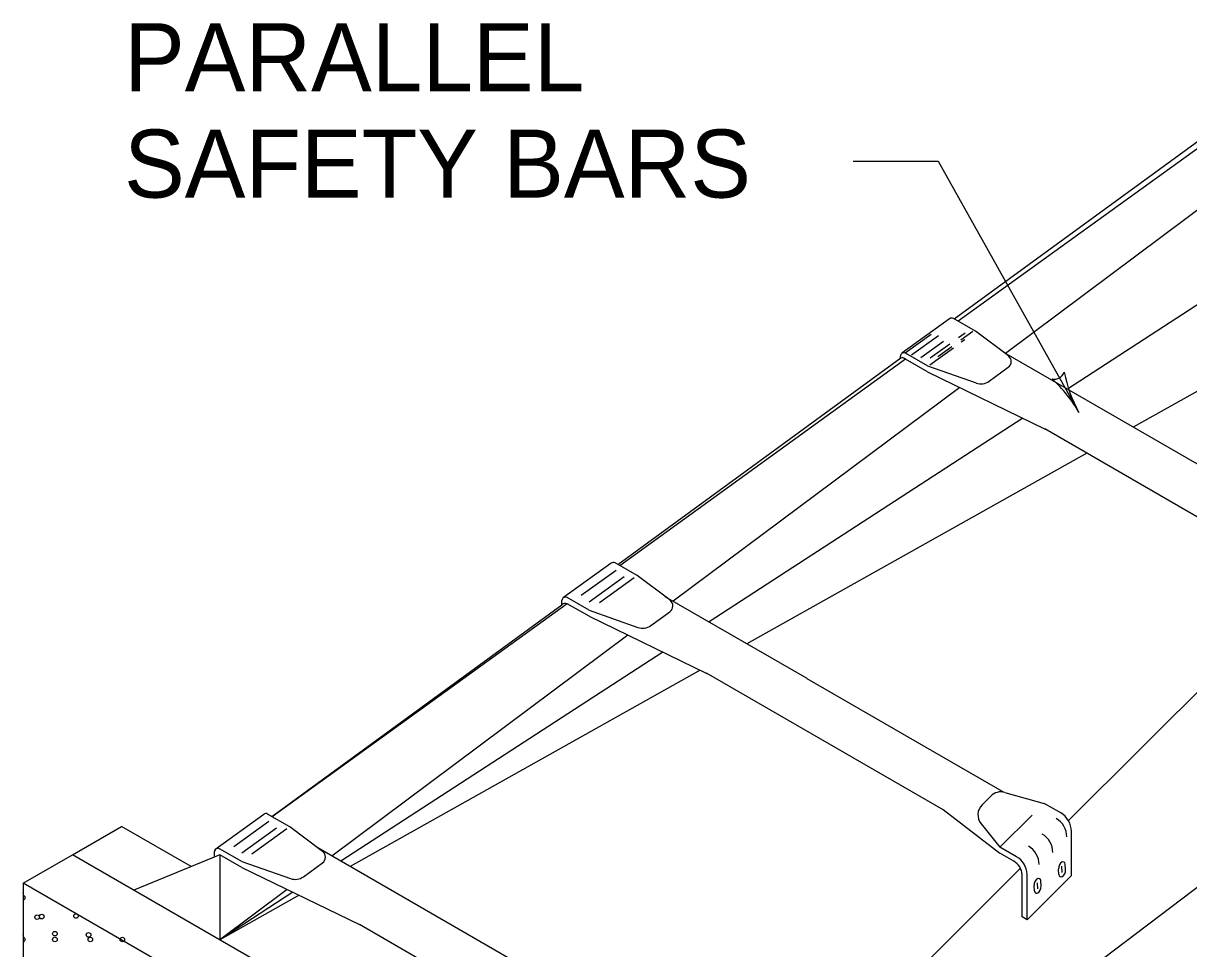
# Model space of a CAD drawing. Extents: x 1007 to 1035.5, y 1000.5 to 1021.5.
# Drawn here: x 1021.983 to 1025.408, y 1002.91 to 1005.631 of the extents above; entities that cross this region are included whole.
import ezdxf

# ---------------------------------------------------------------- set-up
doc = ezdxf.new("R2010")
doc.units = 0
doc.layers.add('Level 1', color=7, linetype='Continuous')

msp = doc.modelspace()

# ---------------------------------------------------------------- linework, layer by layer
at = {"layer": 'Level 1'}
for p, q in [((1024.7188, 1004.7616), (1025.4958, 1005.3283)), ((1025.5113, 1005.3186), (1024.7308, 1004.7547)), ((1024.4216, 1005.225), (1024.6716, 1005.225)), ((1024.6716, 1005.225), (1025.0857, 1004.4862)), ((1025.6519, 1005.2444), (1024.8694, 1004.6603)), ((1025.9158, 1005.1163), (1025.0518, 1004.5551)), ((1026.1769, 1004.9666), (1025.2451, 1004.4435)), ((1024.7052, 1004.762), (1024.5654, 1004.6611)), ((1024.7816, 1004.7254), (1024.7165, 1004.7629)), ((1024.651, 1004.7163), (1024.5745, 1004.661)), ((1024.6726, 1004.712), (1024.5936, 1004.6548)), ((1024.7511, 1004.72), (1024.7318, 1004.706)), ((1024.7737, 1004.7247), (1024.7383, 1004.6991)), ((1024.8782, 1004.6529), (1024.7816, 1004.7254)), ((1024.183, 1002.143), (1027.5469, 1004.6954)), ((1024.6872, 1004.6953), (1024.6208, 1004.6474)), ((1024.7165, 1004.676), (1024.6473, 1004.626)), ((1024.7063, 1004.6876), (1024.6485, 1004.6458)), ((1024.7118, 1004.68), (1024.6711, 1004.6505)), ((1024.7499, 1004.7002), (1024.7398, 1004.6928)), ((1023.7298, 1004.0399), (1024.5621, 1004.6472)), ((1024.5762, 1004.643), (1023.7363, 1004.0362)), ((1024.5606, 1004.6468), (1024.5606, 1004.6524)), ((1024.6407, 1004.6236), (1024.5756, 1004.6611)), ((1024.6407, 1004.6236), (1024.5756, 1004.6611)), ((1024.6407, 1004.6236), (1024.5756, 1004.6611)), ((1024.6407, 1004.6236), (1024.5756, 1004.6611)), ((1024.6407, 1004.6058), (1024.5762, 1004.643)), ((1025.747, 1004.1539), (1024.8648, 1004.663)), ((1024.6407, 1004.6236), (1024.7834, 1004.5733)), ((1024.6407, 1004.6236), (1024.7834, 1004.5733)), ((1024.6407, 1004.6236), (1024.7834, 1004.5733)), ((1024.6407, 1004.6236), (1024.7834, 1004.5733)), ((1024.8217, 1004.5788), (1024.8779, 1004.6193)), ((1024.6407, 1004.6058), (1024.9864, 1004.4379)), ((1024.735, 1004.56), (1023.8929, 1003.9315)), ((1024.9206, 1004.4699), (1023.9982, 1003.8707)), ((1025.4778, 1004.1535), (1024.9858, 1004.4383)), ((1025.1087, 1004.3672), (1024.1097, 1003.8063)), ((1023.7106, 1004.0435), (1023.5708, 1003.9426)), ((1023.787, 1004.0069), (1023.7219, 1004.0444)), ((1023.7254, 1004.0223), (1023.6228, 1003.9481)), ((1023.7485, 1004.0033), (1023.6458, 1003.9291)), ((1023.7485, 1004.0033), (1023.6458, 1003.9291)), ((1023.7485, 1004.0033), (1023.6458, 1003.9291)), ((1023.7485, 1004.0033), (1023.6458, 1003.9291)), ((1023.7784, 1004.0008), (1023.6758, 1003.9266)), ((1023.7784, 1004.0008), (1023.6758, 1003.9266)), ((1023.7784, 1004.0008), (1023.6758, 1003.9266)), ((1023.7784, 1004.0008), (1023.6758, 1003.9266)), ((1023.8836, 1003.9344), (1023.787, 1004.0069)), ((1023.5816, 1003.9245), (1022.7144, 1003.298)), ((1023.566, 1003.9211), (1023.566, 1003.9339)), ((1023.6461, 1003.9051), (1023.581, 1003.9426)), ((1023.6461, 1003.9051), (1023.581, 1003.9426)), ((1023.6461, 1003.9051), (1023.581, 1003.9426)), ((1023.6461, 1003.9051), (1023.581, 1003.9426)), ((1023.6461, 1003.8873), (1023.5816, 1003.9245)), ((1024.2868, 1003.7041), (1023.8697, 1003.9449)), ((1025.7057, 1003.9361), (1025.0546, 1003.287)), ((1022.7134, 1003.2986), (1023.566, 1003.9206)), ((1023.6461, 1003.9051), (1023.7888, 1003.8548)), ((1023.6461, 1003.9051), (1023.7888, 1003.8548)), ((1023.6461, 1003.9051), (1023.7888, 1003.8548)), ((1023.6461, 1003.9051), (1023.7888, 1003.8548)), ((1023.8271, 1003.8603), (1023.8833, 1003.9008)), ((1023.6461, 1003.8873), (1023.9918, 1003.7194)), ((1023.7598, 1003.8321), (1022.8897, 1003.1826)), ((1023.8623, 1003.7823), (1022.9157, 1003.1675)), ((1023.972, 1003.7291), (1022.9433, 1003.1516)), ((1024.6889, 1003.317), (1023.9907, 1003.72)), ((1024.8658, 1003.3698), (1024.2868, 1003.704)), ((1024.8008, 1003.3331), (1024.8268, 1003.3589)), ((1024.8675, 1003.3693), (1024.9833, 1003.3375)), ((1022.7657, 1003.2685), (1022.7006, 1003.306)), ((1024.6863, 1003.3191), (1024.8533, 1003.1908)), ((1025.032, 1003.3094), (1024.9833, 1003.3375)), ((1022.6893, 1003.3051), (1022.5455, 1003.2013)), ((1022.7041, 1003.2838), (1022.6015, 1003.2097)), ((1024.7978, 1003.2774), (1024.8533, 1003.2086)), ((1024.7978, 1003.2774), (1024.8533, 1003.2086)), ((1024.7978, 1003.2774), (1024.8533, 1003.2086)), ((1024.7978, 1003.2774), (1024.8533, 1003.2086)), ((1024.9483, 1003.3032), (1024.8533, 1003.2086)), ((1024.9483, 1003.3032), (1024.8533, 1003.2086)), ((1022.1269, 1003.1863), (1022.2713, 1003.2697)), ((1022.4757, 1003.1517), (1022.2713, 1003.2697)), ((1022.7272, 1003.2648), (1022.6245, 1003.1907)), ((1022.7272, 1003.2648), (1022.6245, 1003.1907)), ((1022.7272, 1003.2648), (1022.6245, 1003.1907)), ((1022.7272, 1003.2648), (1022.6245, 1003.1907)), ((1022.7571, 1003.2623), (1022.6545, 1003.1882)), ((1022.7571, 1003.2623), (1022.6545, 1003.1882)), ((1022.7571, 1003.2623), (1022.6545, 1003.1882)), ((1022.7571, 1003.2623), (1022.6545, 1003.1882)), ((1022.8623, 1003.196), (1022.7657, 1003.2685)), ((1025.0633, 1003.1249), (1025.0633, 1003.2553)), ((1025.0633, 1003.1249), (1025.0633, 1003.2553)), ((1025.0633, 1003.1249), (1025.0633, 1003.2553)), ((1025.0633, 1003.1249), (1025.0633, 1003.2553)), ((1022.6248, 1003.1667), (1022.5597, 1003.2042)), ((1022.6248, 1003.1667), (1022.5597, 1003.2042)), ((1022.6248, 1003.1667), (1022.5597, 1003.2042)), ((1022.6248, 1003.1667), (1022.5597, 1003.2042)), ((1024.0245, 1002.5274), (1022.8483, 1003.2064)), ((1024.9021, 1003.1805), (1024.8533, 1003.2086)), ((1024.9021, 1003.1805), (1024.8533, 1003.2086)), ((1024.9021, 1003.1805), (1024.8533, 1003.2086)), ((1024.9021, 1003.1805), (1024.8533, 1003.2086)), ((1021.9826, 1003.103), (1022.1269, 1003.1863)), ((1024.5085, 1001.8113), (1022.1269, 1003.1863)), ((1022.5598, 1003.1864), (1022.3073, 1003.0822)), ((1022.5447, 1003.1802), (1022.5447, 1003.1955)), ((1022.5603, 1003.1862), (1022.5599, 1002.9363)), ((1022.6248, 1003.1489), (1022.5603, 1003.1861)), ((1024.8943, 1003.1672), (1024.8533, 1003.1908)), ((1022.6248, 1003.1667), (1022.7675, 1003.1163)), ((1022.6248, 1003.1667), (1022.7675, 1003.1163)), ((1022.6248, 1003.1667), (1022.7675, 1003.1163)), ((1022.6248, 1003.1667), (1022.7675, 1003.1163)), ((1022.6248, 1003.1489), (1022.9705, 1002.981)), ((1022.8058, 1003.1219), (1022.862, 1003.1624)), ((1024.9136, 1003.1465), (1024.2114, 1002.4464)), ((1025.0266, 1003.128), (1025.0258, 1003.1443)), ((1025.0266, 1003.128), (1025.0258, 1003.1443)), ((1025.0266, 1003.128), (1025.0258, 1003.1443)), ((1025.0266, 1003.128), (1025.0258, 1003.1443)), ((1025.0365, 1003.1343), (1025.0355, 1003.1526)), ((1025.0365, 1003.1343), (1025.0355, 1003.1526)), ((1025.0365, 1003.1343), (1025.0355, 1003.1526)), ((1025.0365, 1003.1343), (1025.0355, 1003.1526)), ((1025.0463, 1003.1425), (1025.0453, 1003.1589)), ((1025.0463, 1003.1425), (1025.0453, 1003.1589)), ((1025.0463, 1003.1425), (1025.0453, 1003.1589)), ((1025.0463, 1003.1425), (1025.0453, 1003.1589)), ((1024.3642, 1001.728), (1021.9826, 1003.103)), ((1021.9826, 1003.103), (1021.9826, 1002.103)), ((1024.9184, 1003.0039), (1024.9184, 1003.1278)), ((1024.9333, 1002.9953), (1024.9333, 1003.1294)), ((1025.0633, 1003.1249), (1024.9333, 1002.9953)), ((1024.9647, 1003.0857), (1024.9637, 1003.104)), ((1024.9647, 1003.0857), (1024.9637, 1003.104)), ((1024.9647, 1003.0857), (1024.9637, 1003.104)), ((1024.9743, 1003.0939), (1024.9734, 1003.1103)), ((1024.9743, 1003.0939), (1024.9734, 1003.1103)), ((1024.9743, 1003.0939), (1024.9734, 1003.1103)), ((1024.9743, 1003.0939), (1024.9734, 1003.1103)), ((1022.758, 1003.0842), (1022.5599, 1002.9363)), ((1022.7749, 1003.076), (1022.5599, 1002.9363)), ((1022.793, 1003.0672), (1022.5599, 1002.9363)), ((1024.9548, 1003.0794), (1024.9539, 1003.0958)), ((1024.9548, 1003.0794), (1024.9539, 1003.0958)), ((1024.9548, 1003.0794), (1024.9539, 1003.0958)), ((1024.9548, 1003.0794), (1024.9539, 1003.0958)), ((1024.9333, 1002.9953), (1024.9184, 1003.0039)), ((1023.8442, 1002.4767), (1022.9705, 1002.981))]:
    msp.add_line(p, q, dxfattribs=at)
for centre in [(1022.0232, 1003.0029), (1022.0367, 1003.0046), (1022.1375, 1003.0063), (1022.0754, 1002.9543), (1022.0754, 1002.9371), (1022.1745, 1002.9508), (1022.1795, 1002.9371), (1022.2737, 1002.9371)]:
    msp.add_circle(centre, 0.00677, dxfattribs=at)
for centre, radius, start, end in [((1024.7115, 1004.7542), 0.01, 60.1307, 128.9894), ((1024.5706, 1004.6524), 0.01, 60.0468, 180), ((1024.5706, 1004.6524), 0.01, 60.0468, 180), ((1024.5706, 1004.6524), 0.01, 60.0468, 180), ((1024.5706, 1004.6524), 0.01, 60.0468, 180), ((1024.565, 1004.6309), 0.0164, 47.2938, 105.5753), ((1024.8657, 1004.6362), 0.0208, 305.8123, 53.1353), ((1024.7973, 1004.6125), 0.0417, 250.5844, 305.8436), ((1024.7973, 1004.6125), 0.0417, 250.5844, 305.8436), ((1024.7973, 1004.6125), 0.0417, 250.5844, 305.8436), ((1024.7973, 1004.6125), 0.0417, 250.5844, 305.8436), ((1025.013, 1004.6159), 0.0313, 258.0433, 340.16), ((1024.7446, 1004.295), 0.3909, 29.2687, 47.9375), ((1025.4267, 1004.6773), 0.3909, 190.6159, 209.2626), ((1024.7446, 1004.295), 0.3909, 29.2565, 29.2687), ((1023.7169, 1004.0357), 0.01, 60.1307, 128.9894), ((1023.576, 1003.9339), 0.01, 60.0468, 180), ((1023.576, 1003.9339), 0.01, 60.0468, 180), ((1023.576, 1003.9339), 0.01, 60.0468, 180), ((1023.576, 1003.9339), 0.01, 60.0468, 180), ((1023.5764, 1003.9108), 0.0146, 69.3869, 135.4104), ((1023.8711, 1003.9177), 0.0208, 305.8123, 53.1353), ((1023.8027, 1003.894), 0.0417, 250.5844, 305.8436), ((1023.8027, 1003.894), 0.0417, 250.5844, 305.8436), ((1023.8027, 1003.894), 0.0417, 250.5844, 305.8436), ((1023.8027, 1003.894), 0.0417, 250.5844, 305.8436), ((1024.8562, 1003.3295), 0.0417, 74.6433, 134.9118), ((1022.6956, 1003.2974), 0.01, 60.1307, 128.9894), ((1024.8303, 1003.3036), 0.0417, 134.9118, 218.8788), ((1024.8303, 1003.3036), 0.0417, 134.9118, 218.8788), ((1024.8303, 1003.3036), 0.0417, 134.9118, 218.8788), ((1024.8303, 1003.3036), 0.0417, 134.9118, 218.8788), ((1025.0008, 1003.2553), 0.0625, 0, 60.0209), ((1024.9875, 1003.2388), 0.0625, 0, 60.0045), ((1024.9875, 1003.2388), 0.0625, 0, 60.0045), ((1024.9875, 1003.2388), 0.0625, 0, 60.0045), ((1024.9875, 1003.2388), 0.0625, 0, 60.0045), ((1024.9461, 1003.193), 0.0625, 0, 60.0045), ((1024.9461, 1003.193), 0.0625, 0, 60.0045), ((1024.9461, 1003.193), 0.0625, 0, 60.0045), ((1024.9461, 1003.193), 0.0625, 0, 60.0045), ((1022.5547, 1003.1955), 0.01, 60.0468, 180), ((1022.5547, 1003.1955), 0.01, 60.0468, 180), ((1022.5547, 1003.1955), 0.01, 60.0468, 180), ((1022.5547, 1003.1955), 0.01, 60.0468, 180), ((1024.9059, 1003.1573), 0.0625, 0, 60.0045), ((1024.9059, 1003.1573), 0.0625, 0, 60.0045), ((1024.9059, 1003.1573), 0.0625, 0, 60.0045), ((1024.9059, 1003.1573), 0.0625, 0, 60.0045), ((1022.8498, 1003.1794), 0.0208, 305.8123, 53.1353), ((1024.8708, 1003.1264), 0.0625, 2.8436, 60.0067), ((1024.8708, 1003.1264), 0.0625, 2.8436, 60.0067), ((1024.8708, 1003.1264), 0.0625, 2.8436, 60.0067), ((1024.8708, 1003.1264), 0.0625, 2.8436, 60.0067), ((1024.8703, 1003.1254), 0.0482, 2.8436, 60.0067), ((1025.0492, 1003.1456), 0.0235, 123.0223, 183), ((1025.0492, 1003.1456), 0.0235, 123.0223, 183), ((1025.0492, 1003.1456), 0.0235, 123.0223, 183), ((1025.0492, 1003.1456), 0.0235, 123.0223, 183), ((1025.0386, 1003.1585), 0.0068, 3, 123.0223), ((1025.0386, 1003.1585), 0.0068, 3, 123.0223), ((1025.0386, 1003.1585), 0.0068, 3, 123.0223), ((1025.0386, 1003.1585), 0.0068, 3, 123.0223), ((1025.0228, 1003.1414), 0.0235, 303.0223, 3), ((1025.0228, 1003.1414), 0.0235, 303.0223, 3), ((1025.0228, 1003.1414), 0.0235, 303.0223, 3), ((1025.0228, 1003.1414), 0.0235, 303.0223, 3), ((1022.7814, 1003.1557), 0.0417, 250.5844, 305.8436), ((1022.7814, 1003.1557), 0.0417, 250.5844, 305.8436), ((1022.7814, 1003.1557), 0.0417, 250.5844, 305.8436), ((1022.7814, 1003.1557), 0.0417, 250.5844, 305.8436), ((1024.9773, 1003.0969), 0.0235, 123.0223, 183), ((1024.9773, 1003.0969), 0.0235, 123.0223, 183), ((1024.9773, 1003.0969), 0.0235, 123.0223, 183), ((1024.9773, 1003.0969), 0.0235, 123.0223, 183), ((1024.9667, 1003.1099), 0.0068, 3, 123.0223), ((1024.9667, 1003.1099), 0.0068, 3, 123.0223), ((1024.9667, 1003.1099), 0.0068, 3, 123.0223), ((1024.9667, 1003.1099), 0.0068, 3, 123.0223), ((1025.0334, 1003.1284), 0.0068, 183, 303.0223), ((1025.0334, 1003.1284), 0.0068, 183, 303.0223), ((1025.0334, 1003.1284), 0.0068, 183, 303.0223), ((1025.0334, 1003.1284), 0.0068, 183, 303.0223), ((1021.9762, 1003.0738), 0.00677, 340.3353, 19.6416), ((1021.9812, 1003.0601), 0.00677, 282.3153, 78.1741), ((1024.9615, 1003.0798), 0.0068, 183, 303.0223), ((1024.9615, 1003.0798), 0.0068, 183, 303.0223), ((1024.9615, 1003.0798), 0.0068, 183, 303.0223), ((1024.9615, 1003.0798), 0.0068, 183, 303.0223), ((1024.9508, 1003.0927), 0.0235, 303.0223, 3), ((1024.9508, 1003.0927), 0.0235, 303.0223, 3), ((1024.9508, 1003.0927), 0.0235, 303.0223, 3), ((1024.9508, 1003.0927), 0.0235, 303.0223, 3), ((1021.9762, 1002.9508), 0.00677, 340.3353, 19.6416), ((1021.9812, 1002.9371), 0.00677, 282.3153, 78.1741)]:
    msp.add_arc(centre, radius, start, end, dxfattribs=at)

# ---------------------------------------------------------------- texts
for s, p in [('PARALLEL', (1022.2787, 1005.4307)), ('SAFETY BARS', (1022.2787, 1005.1182))]:
    msp.add_text(s, height=0.2, dxfattribs=at).set_placement(p)

doc.saveas('drawing.dxf')
